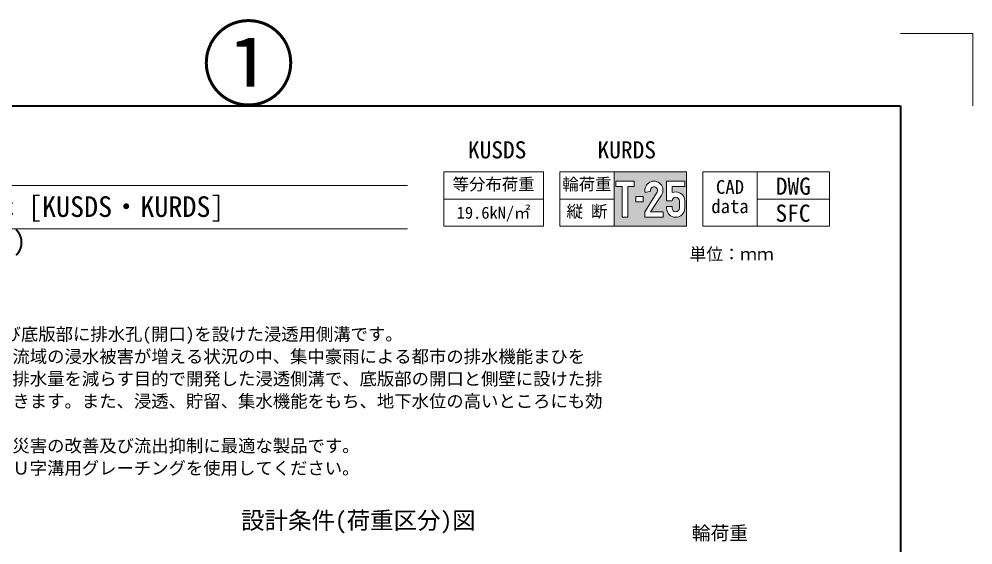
# Model space of a CAD drawing. Units: millimetres, scale not verified. Extents: x -181 to 7884, y -558 to 5422.
# Drawn here: x 1386 to 4019, y 3970 to 5422 of the extents above; entities that cross this region are included whole.
import ezdxf
from ezdxf.enums import TextEntityAlignment as Align

# ---------------------------------------------------------------- set-up
doc = ezdxf.new("R2010")
doc.units = ezdxf.units.MM
doc.header["$LTSCALE"] = 10
for name, color, linetype, lineweight in [('0_2', 7, 'Continuous', 9), ('Defpoints_3', 7, 'Continuous', 13), ('図枠', 7, 'Continuous', 5), ('補助線', 8, 'Continuous', 13), ('ﾊｯﾁﾝｸﾞ', 7, 'Continuous', 5)]:
    doc.layers.add(name, color=color, linetype=linetype, lineweight=lineweight)
doc.layers.add('集水桝', color=7, linetype='Continuous')
doc.styles.add('ＭＳ ゴシック', font='')
doc.styles.get('ＭＳ ゴシック').set_extended_font_data('MS Gothic')

msp = doc.modelspace()

# ---------------------------------------------------------------- hatches: boundary and pattern name
at = {"layer": 'ﾊｯﾁﾝｸﾞ'}
h = msp.add_hatch(color=256, dxfattribs=at)
h.paths.add_polyline_path([(3228.81, 4849.78), (3228.81, 4999.78), (3028.81, 4999.78), (3028.81, 4849.78)])
h.paths.add_polyline_path([(3066.31, 4874.78), (3051.31, 4874.78), (3051.31, 4959.78), (3033.81, 4959.78), (3033.81, 4974.78), (3083.81, 4974.78), (3083.81, 4959.78), (3066.31, 4959.78)], flags=16)
h.paths.add_polyline_path([(3113.81, 4889.78), (3147.15, 4944.27, 0.53298), (3140.33, 4959.13, 0.53298), (3129.15, 4947.2), (3114.66, 4943.31, -0.5398), (3142.74, 4973.93, -0.5398), (3159.66, 4936), (3129.1, 4889.78), (3163.81, 4889.78), (3163.81, 4874.78), (3113.81, 4874.78)], flags=16)
h.paths.add_polyline_path([(3088.81, 4917.28), (3088.81, 4932.28), (3108.81, 4932.28), (3108.81, 4917.28)], flags=16)
h.paths.add_polyline_path([(3173.81, 4899.78), (3173.81, 4904.78), (3188.81, 4904.78), (3188.81, 4899.78, 1), (3208.81, 4899.78), (3208.81, 4919.78, 0.41421), (3198.81, 4929.78, 0.41421), (3188.81, 4919.78), (3173.81, 4919.78), (3173.81, 4974.78), (3223.81, 4974.78), (3223.81, 4959.78), (3188.81, 4959.78), (3188.81, 4942.7, -0.54057), (3223.81, 4919.78), (3223.81, 4899.78, -0.41421), (3198.81, 4874.78, -0.41421)], flags=16)

# ---------------------------------------------------------------- linework, layer by layer
at = {"layer": '0_2', "lineweight": 20}
for p, q in [((2558.26, 4999.78), (2558.26, 4849.78)), ((2558.26, 4999.78), (2833.81, 4999.78)), ((2833.81, 4999.78), (2833.81, 4849.78)), ((2558.26, 4924.78), (2833.81, 4924.78)), ((2558.26, 4849.78), (2833.81, 4849.78))]:
    msp.add_line(p, q, dxfattribs=at)
at = {"layer": 'Defpoints_3'}
for p, q in [((3819.37, 5382.37), (4019.37, 5382.37)), ((4019.37, 5382.37), (4019.37, 5182.37))]:
    msp.add_line(p, q, dxfattribs=at)
at = {"layer": '図枠', "lineweight": 40}
for p, q in [((219.37, 5182.37), (3819.37, 5182.37)), ((3819.37, 5182.37), (3819.37, -357.63))]:
    msp.add_line(p, q, dxfattribs=at)
at = {"layer": '図枠', "lineweight": 13}
for p, q in [((439.37, 4962.37), (2458.26, 4962.37)), ((439.37, 4842.37), (2458.26, 4842.37))]:
    msp.add_line(p, q, dxfattribs=at)
at = {"layer": 'ﾊｯﾁﾝｸﾞ', "lineweight": 13}
for p, q in [((2878.81, 4999.78), (2878.81, 4849.78)), ((2878.81, 4999.78), (3228.81, 4999.78)), ((3028.81, 4999.78), (3028.81, 4849.78)), ((3228.81, 4999.78), (3228.81, 4849.78)), ((2878.81, 4924.78), (3028.81, 4924.78)), ((2878.81, 4849.78), (3228.81, 4849.78))]:
    msp.add_line(p, q, dxfattribs=at)
at = {"layer": 'ﾊｯﾁﾝｸﾞ', "lineweight": 20}
for p, q in [((3273.81, 4999.78), (3273.81, 4849.78)), ((3273.81, 4999.78), (3623.81, 4999.78)), ((3423.81, 4999.78), (3423.81, 4849.78)), ((3623.81, 4999.78), (3623.81, 4849.78)), ((3423.81, 4924.78), (3623.81, 4924.78)), ((3273.81, 4849.78), (3623.81, 4849.78))]:
    msp.add_line(p, q, dxfattribs=at)
at = {"layer": 'ﾊｯﾁﾝｸﾞ'}
for p, q in [((3114.66, 4943.31), (3129.15, 4947.2)), ((3188.81, 4904.78), (3188.81, 4899.78)), ((3208.81, 4899.78), (3208.81, 4919.78)), ((3223.81, 4919.78), (3223.81, 4899.78))]:
    msp.add_line(p, q, dxfattribs=at)
for points in [[(3051.31, 4874.78), (3051.31, 4959.78), (3033.81, 4959.78), (3033.81, 4974.78), (3083.81, 4974.78), (3083.81, 4959.78), (3066.31, 4959.78), (3066.31, 4874.78)], [(3088.81, 4932.28), (3108.81, 4932.28), (3108.81, 4917.28), (3088.81, 4917.28)]]:
    msp.add_lwpolyline(points, close=True, dxfattribs=at)
for points in [[(3188.81, 4919.78), (3173.81, 4919.78), (3173.81, 4974.78), (3223.81, 4974.78), (3223.81, 4959.78), (3188.81, 4959.78), (3188.81, 4942.7)], [(3147.15, 4944.27), (3113.81, 4889.78), (3113.81, 4874.78), (3163.81, 4874.78), (3163.81, 4889.78), (3129.1, 4889.78), (3159.66, 4936)], [(3173.81, 4899.78), (3173.81, 4904.78), (3188.81, 4904.78)]]:
    msp.add_lwpolyline(points, dxfattribs=at)
for centre, radius, start, end in [((3138.75, 4949.41), 24.85, 327.32155, 194.20268), ((3138.75, 4949.41), 9.85, 328.53575, 192.98848), ((3198.81, 4919.78), 25, 0, 113.57818), ((3198.81, 4919.78), 10, 0, 180), ((3198.81, 4899.78), 25, 180, 0), ((3198.81, 4899.78), 10, 180, 0)]:
    msp.add_arc(centre, radius, start, end, dxfattribs=at)

# ---------------------------------------------------------------- texts
at = {"layer": '0_2', "style": 'ＭＳ ゴシック'}
for s, p in [('KUSDS', (2705.85, 5084.69)), ('KURDS', (3063.63, 5084.69))]:
    msp.add_text(s, height=47.47, dxfattribs=at).set_placement(p, align=Align.TOP_CENTER)
for s, height, p in [('茨城県規格長尺Ｕ字溝[KUS･KUR]の側壁及び底版部に排水孔(開口)を設けた浸透用側溝です。', 35.13, (457.14, 4569.4)), ('近年、ゲリラ豪雨等による河川増水やその流域の浸水被害が増える状況の中、集中豪雨による都市の排水機能まひを', 35.13, (457.14, 4507.74)), ('防ぐため雨水を地下に浸透させ、河川への排水量を減らす目的で開発した浸透側溝で、底版部の開口と側壁に設けた排', 35.13, (457.14, 4446.07)), ('水孔で効率良く雨水を浸透させることができます。また、浸透、貯留、集水機能をもち、地下水位の高いところにも効', 35.13, (457.14, 4384.4)), ('浸透面積が大きく、都市型水害による浸水災害の改善及び流出抑制に最適な製品です。', 35.13, (457.14, 4261.07)), ('蓋は、側溝用蓋(茨城県規格)または、長尺Ｕ字溝用グレーチングを使用してください。', 35.13, (457.14, 4199.4)), ('輪荷重', 37.98, (3243.2, 4021.4))]:
    msp.add_text(s, height=height, dxfattribs=at).set_placement(p, align=Align.TOP_LEFT)
msp.add_text('設計条件(荷重区分)図', height=47.47, dxfattribs=at).set_placement((1999.03, 3999.6), align=Align.BOTTOM_LEFT)
at = {"layer": '図枠', "style": 'ＭＳ ゴシック'}
for s, p in [('\u3000長尺Ｕスリット浸透側溝 [KUSDS・KURDS]', (439.37, 4932.56)), ('\u3000（側面排水孔・底穴開き）', (439.37, 4832.56))]:
    msp.add_text(s, height=56.96, dxfattribs=at).set_placement(p, align=Align.TOP_LEFT)
msp.add_text('単位：ｍｍ', height=34.18, dxfattribs=at).set_placement((3353.1, 4773.04), align=Align.MIDDLE_CENTER)
at = {"layer": '補助線', "color": 1, "style": 'ＭＳ ゴシック'}
msp.add_text('①', height=189.9, dxfattribs=at).set_placement((2019.37, 5145.96), align=Align.BOTTOM_CENTER)
at = {"layer": '集水桝', "style": 'ＭＳ ゴシック'}
for s, p in [('DWG', (3475.09, 4922.63)), ('SFC', (3474.23, 4847.93))]:
    msp.add_text(s, height=47.47, dxfattribs=at).set_placement(p, align=Align.BOTTOM_LEFT)
at = {"layer": 'ﾊｯﾁﾝｸﾞ', "style": 'ＭＳ ゴシック'}
for s, p in [('等分布荷重', (2696.04, 4965.99)), ('輪荷重', (2953.81, 4965.99)), ('19.6kN/㎡', (2696.04, 4887.28)), ('縦 断', (2953.81, 4890.99))]:
    msp.add_text(s, height=33.23, dxfattribs=at).set_placement(p, align=Align.MIDDLE_CENTER)
for s, p in [('CAD', (3309.96, 4977.35)), ('data', (3297.01, 4924.02))]:
    msp.add_text(s, height=37.98, dxfattribs=at).set_placement(p, align=Align.TOP_LEFT)

doc.saveas('drawing.dxf')
